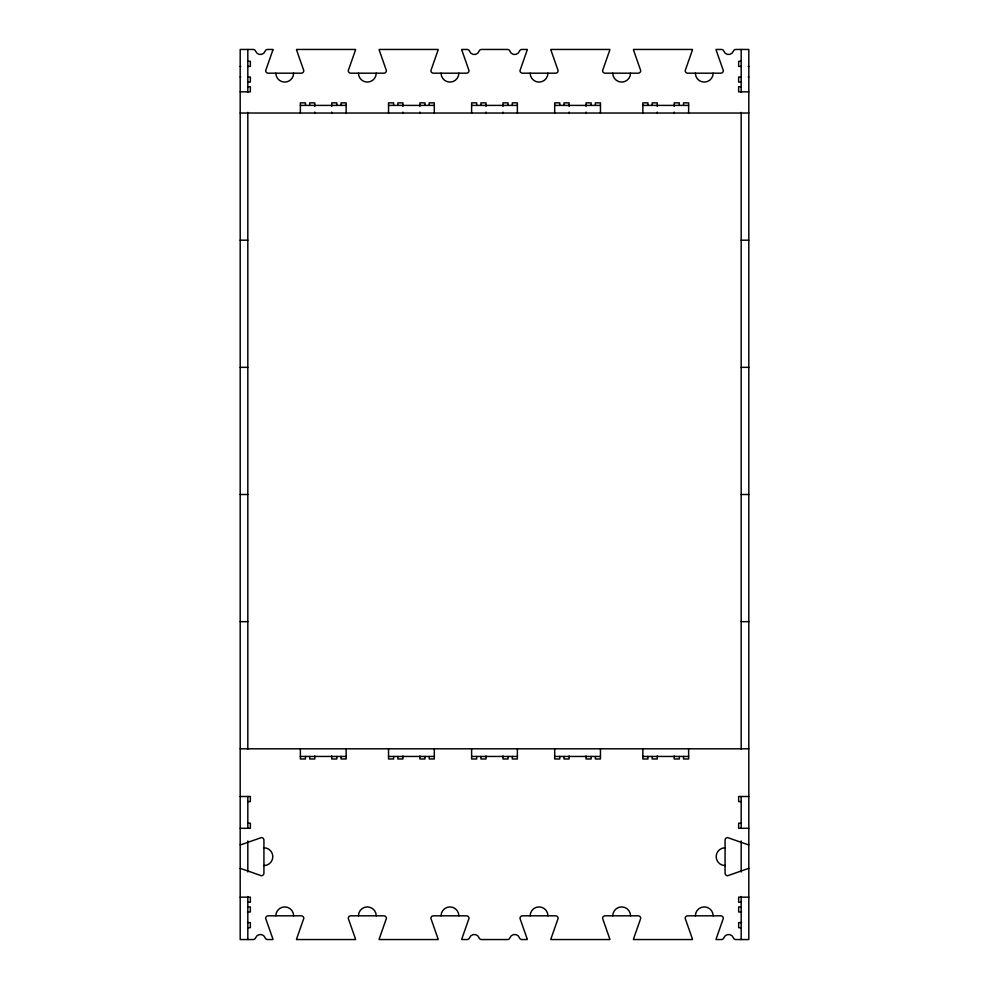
<?xml version="1.0" encoding="UTF-8"?>
<svg xmlns="http://www.w3.org/2000/svg" width="989" height="989" viewBox="0 0 989 989"><rect width="100%" height="100%" fill="white"/><g stroke="black" fill="none" stroke-linecap="round" stroke-linejoin="round"><path stroke-width="1.48" d="M247.819 61.318L250.353 61.318L250.353 66.399L247.819 66.399M741.181 61.318L738.647 61.318L738.647 66.399L741.181 66.399M240.191 66.399L240.822 66.399M748.179 66.399L748.809 66.399M240.191 77.006L240.822 77.006M247.819 77.006L250.353 77.006L250.353 82.087L247.819 82.087M741.181 77.006L738.647 77.006L738.647 82.087L741.181 82.087M748.179 77.006L748.809 77.006M247.819 86.748L250.353 86.748L250.353 91.841L240.191 91.841M741.181 86.748L738.647 86.748L738.647 91.841L748.809 91.841M300.372 105.403L346.15 105.403M388.541 105.403L434.307 105.403M471.617 105.403L517.383 105.403M554.693 105.403L600.459 105.403M642.85 105.403L688.628 105.403M240.191 113.03L748.809 113.03M240.191 240.191L247.819 240.191M741.181 240.191L748.809 240.191M240.191 367.339L247.819 367.339M741.181 367.339L748.809 367.339M240.191 494.5L247.819 494.5M741.181 494.5L748.809 494.5M240.191 621.661L247.819 621.661M741.181 621.661L748.809 621.661M240.191 748.809L748.809 748.809M300.372 756.449L346.15 756.449M388.541 756.449L434.307 756.449M471.617 756.449L517.383 756.449M554.693 756.449L600.459 756.449M642.85 756.449L688.628 756.449M240.191 796.504L250.353 796.504L250.353 801.585L247.819 801.585M748.809 796.504L738.647 796.504L738.647 801.585L741.181 801.585M247.819 823.207L250.353 823.207L250.353 828.288L240.191 828.288M741.181 823.207L738.647 823.207L738.647 828.288L748.809 828.288M240.191 897.159L250.353 897.159L250.353 902.252L247.819 902.252M748.809 897.159L738.647 897.159L738.647 902.252L741.181 902.252M247.819 906.913L250.353 906.913L250.353 911.994L247.448 911.994M741.181 906.913L738.647 906.913L738.647 911.994L741.552 911.994M247.448 922.601L250.353 922.601L250.353 927.682L247.819 927.682M741.552 922.601L738.647 922.601L738.647 927.682L741.181 927.682M741.181 49.45L741.181 92.472M741.181 112.387L741.181 749.13M741.181 796.504L741.181 828.288M741.181 840.984L741.181 871.989M741.181 896.529L741.181 939.55M688.628 113.03L688.628 102.856L683.535 102.856L683.535 105.403M688.628 748.809L688.628 758.983L683.535 758.983L683.535 756.449M679.307 105.403L679.307 102.856L674.214 102.856L674.214 106.355M679.307 756.449L679.307 758.983L674.214 758.983L674.214 755.967M674.214 112.078L674.214 113.03M657.265 106.355L657.265 102.856L652.171 102.856L652.171 105.403M657.265 112.078L657.265 113.03M657.265 755.967L657.265 758.983L652.171 758.983L652.171 756.449M647.931 105.403L647.931 102.856L642.85 102.856L642.85 113.03M647.931 756.449L647.931 758.983L642.85 758.983L642.85 748.809M600.459 113.03L600.459 102.856L595.378 102.856L595.378 105.403M600.459 748.809L600.459 758.983L595.378 758.983L595.378 756.449M591.138 105.403L591.138 102.856L586.057 102.856L586.057 106.355M591.138 756.449L591.138 758.983L586.057 758.983L586.057 755.967M586.057 112.078L586.057 113.03M569.095 106.355L569.095 102.856L564.014 102.856L564.014 105.403M569.095 112.078L569.095 113.03M569.095 755.967L569.095 758.983L564.014 758.983L564.014 756.449M559.774 105.403L559.774 102.856L554.693 102.856L554.693 113.03M559.774 756.449L559.774 758.983L554.693 758.983L554.693 748.809M517.383 113.03L517.383 102.856L512.302 102.856L512.302 105.403M517.383 748.809L517.383 758.983L512.302 758.983L512.302 756.449M508.062 105.403L508.062 102.856L502.981 102.856L502.981 106.355M508.062 756.449L508.062 758.983L502.981 758.983L502.981 755.967M502.981 112.078L502.981 113.03M486.019 106.355L486.019 102.856L480.938 102.856L480.938 105.403M486.019 112.078L486.019 113.03M486.019 755.967L486.019 758.983L480.938 758.983L480.938 756.449M476.698 105.403L476.698 102.856L471.617 102.856L471.617 113.03M476.698 756.449L476.698 758.983L471.617 758.983L471.617 748.809M434.307 113.03L434.307 102.856L429.226 102.856L429.226 105.403M434.307 748.809L434.307 758.983L429.226 758.983L429.226 756.449M424.986 105.403L424.986 102.856L419.905 102.856L419.905 106.355M424.986 756.449L424.986 758.983L419.905 758.983L419.905 755.967M419.905 112.078L419.905 113.03M402.943 106.355L402.943 102.856L397.862 102.856L397.862 105.403M402.943 112.078L402.943 113.03M402.943 755.967L402.943 758.983L397.862 758.983L397.862 756.449M393.622 105.403L393.622 102.856L388.541 102.856L388.541 113.03M393.622 756.449L393.622 758.983L388.541 758.983L388.541 748.809M346.15 113.03L346.15 102.856L341.069 102.856L341.069 105.403M346.15 748.809L346.15 758.983L341.069 758.983L341.069 756.449M336.829 105.403L336.829 102.856L331.735 102.856L331.735 106.355M336.829 756.449L336.829 758.983L331.735 758.983L331.735 755.967M331.735 112.078L331.735 113.03M314.786 106.355L314.786 102.856L309.693 102.856L309.693 105.403M314.786 112.078L314.786 113.03M314.786 755.967L314.786 758.983L309.693 758.983L309.693 756.449M305.465 105.403L305.465 102.856L300.372 102.856L300.372 113.03M305.465 756.449L305.465 758.983L300.372 758.983L300.372 748.809M247.819 49.45L247.819 92.472M247.819 112.387L247.819 749.13M247.819 796.504L247.819 828.288M247.819 840.984L247.819 871.989M247.819 896.529L247.819 939.55M275.832 915.814A8.901 8.901 0 0 1 284.733 906.913A8.901 8.901 0 0 1 293.634 915.814M358.438 915.814A8.901 8.901 0 0 1 367.339 906.913A8.901 8.901 0 0 1 376.24 915.814M441.057 915.814A8.901 8.901 0 0 1 449.958 906.913A8.901 8.901 0 0 1 458.859 915.814M530.141 915.814A8.901 8.901 0 0 1 539.042 906.913A8.901 8.901 0 0 1 547.943 915.814M612.76 915.814A8.901 8.901 0 0 1 621.661 906.913A8.901 8.901 0 0 1 630.562 915.814M695.366 915.814A8.901 8.901 0 0 1 704.267 906.913A8.901 8.901 0 0 1 713.168 915.814M748.809 844.866A2.547 2.547 0 0 1 748.092 844.754L727.62 837.596A2.547 2.547 0 0 0 725.073 840.131L725.073 873.2A2.547 2.547 0 0 0 727.62 875.735L748.092 868.577A2.547 2.547 0 0 1 748.809 868.466M725.073 865.573A8.901 8.901 0 0 1 716.172 856.672A8.901 8.901 0 0 1 725.073 847.771M240.191 868.466A2.547 2.547 0 0 1 240.908 868.577L261.38 875.735A2.547 2.547 0 0 0 263.927 873.2L263.927 840.131A2.547 2.547 0 0 0 261.38 837.596L240.908 844.754A2.547 2.547 0 0 1 240.191 844.866M263.927 847.771A8.901 8.901 0 0 1 272.828 856.672A8.901 8.901 0 0 1 263.927 865.573M713.168 73.186A8.901 8.901 0 0 1 704.267 82.087A8.901 8.901 0 0 1 695.366 73.186M630.562 73.186A8.901 8.901 0 0 1 621.661 82.087A8.901 8.901 0 0 1 612.76 73.186M547.943 73.186A8.901 8.901 0 0 1 539.042 82.087A8.901 8.901 0 0 1 530.141 73.186M458.859 73.186A8.901 8.901 0 0 1 449.958 82.087A8.901 8.901 0 0 1 441.057 73.186M376.24 73.186A8.901 8.901 0 0 1 367.339 82.087A8.901 8.901 0 0 1 358.438 73.186M293.634 73.186A8.901 8.901 0 0 1 284.733 82.087A8.901 8.901 0 0 1 275.832 73.186M272.828 50.179L265.658 70.639A2.547 2.547 0 0 0 268.204 73.186L301.262 73.186A2.547 2.547 0 0 0 303.808 70.639L296.638 50.179A2.547 2.547 0 0 1 296.539 49.45L355.533 49.45A2.547 2.547 0 0 1 355.434 50.179L348.264 70.639A2.547 2.547 0 0 0 350.811 73.186L383.868 73.186A2.547 2.547 0 0 0 386.415 70.639L379.257 50.179A2.547 2.547 0 0 1 379.146 49.45L438.152 49.45A2.547 2.547 0 0 1 438.04 50.179L430.883 70.639A2.547 2.547 0 0 0 433.417 73.186L466.487 73.186A2.547 2.547 0 0 0 469.021 70.639L461.863 50.179A2.547 2.547 0 0 1 461.752 49.45L467.117 49.45A2.547 2.547 0 0 1 469.515 51.144A5.081 5.081 0 0 0 479.109 51.144A2.547 2.547 0 0 1 481.507 49.45L507.493 49.45A2.547 2.547 0 0 1 509.891 51.144A5.081 5.081 0 0 0 519.485 51.144A2.547 2.547 0 0 1 521.883 49.45L527.248 49.45A2.547 2.547 0 0 1 527.137 50.179L519.979 70.639A2.547 2.547 0 0 0 522.513 73.186L555.583 73.186A2.547 2.547 0 0 0 558.117 70.639L550.96 50.179A2.547 2.547 0 0 1 550.848 49.45L609.854 49.45A2.547 2.547 0 0 1 609.743 50.179L602.585 70.639A2.547 2.547 0 0 0 605.132 73.186L638.189 73.186A2.547 2.547 0 0 0 640.736 70.639L633.566 50.179A2.547 2.547 0 0 1 633.467 49.45L692.461 49.45A2.547 2.547 0 0 1 692.362 50.179L685.192 70.639A2.547 2.547 0 0 0 687.738 73.186L720.796 73.186A2.547 2.547 0 0 0 723.342 70.639L716.172 50.179A2.547 2.547 0 0 1 716.073 49.45L721.438 49.45A2.547 2.547 0 0 1 723.837 51.144A5.081 5.081 0 0 0 733.418 51.144A2.547 2.547 0 0 1 735.816 49.45L748.809 49.45L748.809 939.55L735.816 939.55A2.547 2.547 0 0 1 733.418 937.856A5.081 5.081 0 0 0 723.837 937.856A2.547 2.547 0 0 1 721.438 939.55L716.073 939.55A2.547 2.547 0 0 1 716.172 938.821L723.342 918.361A2.547 2.547 0 0 0 720.796 915.814L687.738 915.814A2.547 2.547 0 0 0 685.192 918.361L692.362 938.821A2.547 2.547 0 0 1 692.461 939.55L633.467 939.55A2.547 2.547 0 0 1 633.566 938.821L640.736 918.361A2.547 2.547 0 0 0 638.189 915.814L605.132 915.814A2.547 2.547 0 0 0 602.585 918.361L609.743 938.821A2.547 2.547 0 0 1 609.854 939.55L550.848 939.55A2.547 2.547 0 0 1 550.96 938.821L558.117 918.361A2.547 2.547 0 0 0 555.583 915.814L522.513 915.814A2.547 2.547 0 0 0 519.979 918.361L527.137 938.821A2.547 2.547 0 0 1 527.248 939.55L521.883 939.55A2.547 2.547 0 0 1 519.485 937.856A5.081 5.081 0 0 0 509.891 937.856A2.547 2.547 0 0 1 507.493 939.55L481.507 939.55A2.547 2.547 0 0 1 479.109 937.856A5.081 5.081 0 0 0 469.515 937.856A2.547 2.547 0 0 1 467.117 939.55L461.752 939.55A2.547 2.547 0 0 1 461.863 938.821L469.021 918.361A2.547 2.547 0 0 0 466.487 915.814L433.417 915.814A2.547 2.547 0 0 0 430.883 918.361L438.04 938.821A2.547 2.547 0 0 1 438.152 939.55L379.146 939.55A2.547 2.547 0 0 1 379.257 938.821L386.415 918.361A2.547 2.547 0 0 0 383.868 915.814L350.811 915.814A2.547 2.547 0 0 0 348.264 918.361L355.434 938.821A2.547 2.547 0 0 1 355.533 939.55L296.539 939.55A2.547 2.547 0 0 1 296.638 938.821L303.808 918.361A2.547 2.547 0 0 0 301.262 915.814L268.204 915.814A2.547 2.547 0 0 0 265.658 918.361L272.828 938.821A2.547 2.547 0 0 1 272.927 939.55L267.562 939.55A2.547 2.547 0 0 1 265.163 937.856A5.081 5.081 0 0 0 255.582 937.856A2.547 2.547 0 0 1 253.184 939.55L240.191 939.55L240.191 49.45L253.184 49.45A2.547 2.547 0 0 1 255.582 51.144A5.081 5.081 0 0 0 265.163 51.144A2.547 2.547 0 0 1 267.562 49.45L272.927 49.45A2.547 2.547 0 0 1 272.828 50.179"/></g></svg>
